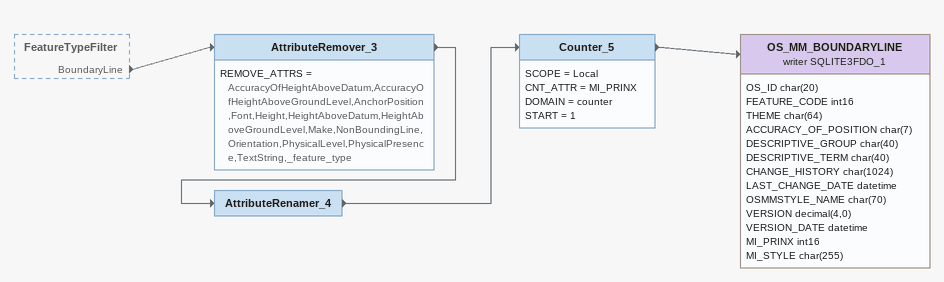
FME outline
FeatureTypeFilter [outside]
    BoundaryLine -> AttributeRemover_3
AttributeRemover_3
    REMOVE_ATTRS = AccuracyOfHeightAboveDatum,AccuracyOfHeightAboveGroundLevel,AnchorPosition,Font,Height,HeightAboveDatum,HeightAboveGroundLevel,Make,NonBoundingLine,Orientation,PhysicalLevel,PhysicalPresence,TextString,_feature_type
    -> AttributeRenamer_4
AttributeRenamer_4
    -> Counter_5
Counter_5
    SCOPE = Local
    CNT_ATTR = MI_PRINX
    DOMAIN = counter
    START = 1
    -> OS_MM_BOUNDARYLINE (writer SQLITE3FDO_1)
OS_MM_BOUNDARYLINE (writer SQLITE3FDO_1)
    attributes: OS_ID char(20), FEATURE_CODE int16, THEME char(64), ACCURACY_OF_POSITION char(7), DESCRIPTIVE_GROUP char(40), DESCRIPTIVE_TERM char(40), CHANGE_HISTORY char(1024), LAST_CHANGE_DATE datetime, OSMMSTYLE_NAME char(70), VERSION decimal(4,0), VERSION_DATE datetime, MI_PRINX int16, MI_STYLE char(255)
